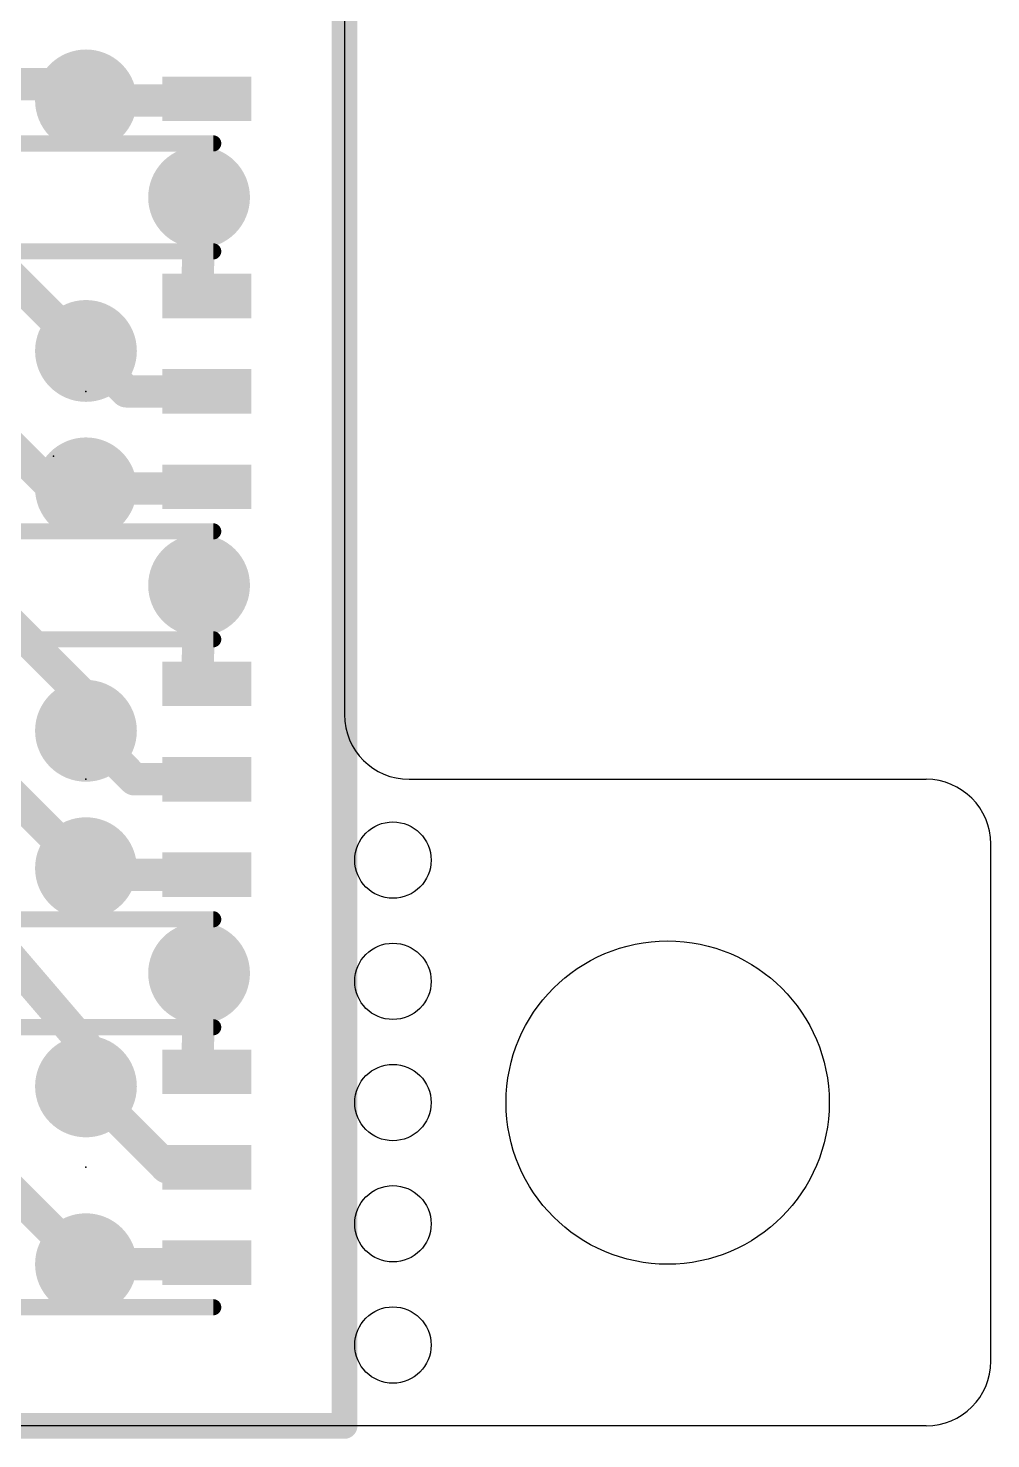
# Model space of a CAD drawing. Extents: x -5.1 to 30.5, y -0.1 to 25.5.
# Drawn here: x 22.91 to 30.48, y -0.1 to 10.98 of the extents above; entities that cross this region are included whole.
import ezdxf

# ---------------------------------------------------------------- set-up
doc = ezdxf.new("R2010")
doc.units = 0
for name, color, linetype in [('1', 12, 'CONTINUOUS'), ('16', 132, 'CONTINUOUS'), ('18', 110, 'CONTINUOUS'), ('20', 53, 'CONTINUOUS'), ('21', 40, 'CONTINUOUS'), ('23', 53, 'CONTINUOUS'), ('24', 53, 'CONTINUOUS')]:
    doc.layers.add(name, color=color, linetype=linetype)

# ---------------------------------------------------------------- blocks, each defined once
blk = doc.blocks.new('RECT')
blk.add_solid([(-0.5, -0.5), (0.5, -0.5), (-0.5, 0.5), (0.5, 0.5)])
blk = doc.blocks.new('ROUNDV')
at = {"const_width": 0.5}
blk.add_lwpolyline([(0, -0.25, 1), (0, 0.25, 1), (0, -0.25)], format="xyb", dxfattribs=at)

msp = doc.modelspace()

# ---------------------------------------------------------------- linework, layer by layer
at = {"layer": '1'}
for points, const_width in [([(25.4, 0), (25.4, 25.4)], 0.2032), ([(23.368, 10.414), (24.306, 10.414)], 0.254), ([(24.306, 10.414), (24.318, 10.426)], 0.254), ([(24.257, 9.652), (24.245, 8.878)], 0.254), ([(24.245, 8.878), (24.318, 8.878)], 0.254), ([(23.368, 8.4455), (23.6855, 8.128)], 0.254), ([(23.6855, 8.128), (24.318, 8.128)], 0.254), ([(23.368, 7.366), (24.306, 7.366)], 0.254), ([(24.306, 7.366), (24.318, 7.378)], 0.254), ([(24.257, 6.604), (24.245, 5.83)], 0.254), ([(24.245, 5.83), (24.318, 5.83)], 0.254), ([(23.368, 5.461), (23.749, 5.08)], 0.254), ([(23.749, 5.08), (24.318, 5.08)], 0.254), ([(23.368, 4.3815), (23.356, 4.33)], 0.254), ([(23.356, 4.33), (24.318, 4.33)], 0.254), ([(24.257, 3.556), (24.245, 2.782)], 0.254), ([(24.245, 2.782), (24.318, 2.782)], 0.254), ([(23.368, 2.667), (24.003, 2.032)], 0.254), ([(24.003, 2.032), (24.318, 2.032)], 0.254), ([(23.368, 1.27), (24.306, 1.27)], 0.254), ([(24.306, 1.27), (24.318, 1.282)], 0.254), ([(0, 0), (25.4, 0)], 0.2032)]:
    msp.add_lwpolyline(points, dxfattribs=dict(at, const_width=const_width))
for points, const_width in [([(23.368, 10.4775, 1), (23.368, 10.3505)], 0.127), ([(24.3629, 10.3811, 1), (24.2731, 10.4709)], 0.127), ([(24.306, 10.3505, 1), (24.306, 10.4775)], 0.127), ([(24.2611, 10.4589, 1), (24.3509, 10.3691)], 0.127), ([(24.3205, 9.651, 1), (24.1935, 9.653)], 0.127), ([(24.245, 8.9415, 1), (24.245, 8.8145)], 0.127), ([(24.318, 8.8145, 1), (24.318, 8.9415)], 0.127), ([(24.1815, 8.879, 1), (24.3085, 8.877)], 0.127), ([(23.4129, 8.4904, 1), (23.3231, 8.4006)], 0.127), ([(23.6855, 8.1915, 1), (23.6855, 8.0645)], 0.127), ([(23.6406, 8.0831, 1), (23.7304, 8.1729)], 0.127), ([(24.318, 8.0645, 1), (24.318, 8.1915)], 0.127), ([(23.368, 7.4295, 1), (23.368, 7.3025)], 0.127), ([(24.2611, 7.4109, 1), (24.3509, 7.3211)], 0.127), ([(24.3629, 7.3331, 1), (24.2731, 7.4229)], 0.127), ([(24.306, 7.3025, 1), (24.306, 7.4295)], 0.127), ([(24.3205, 6.603, 1), (24.1935, 6.605)], 0.127), ([(24.245, 5.8935, 1), (24.245, 5.7665)], 0.127), ([(24.1815, 5.831, 1), (24.3085, 5.829)], 0.127), ([(24.318, 5.7665, 1), (24.318, 5.8935)], 0.127), ([(23.4129, 5.5059, 1), (23.3231, 5.4161)], 0.127), ([(23.749, 5.1435, 1), (23.749, 5.0165)], 0.127), ([(23.7041, 5.0351, 1), (23.7939, 5.1249)], 0.127), ([(24.318, 5.0165, 1), (24.318, 5.1435)], 0.127), ([(23.356, 4.3935, 1), (23.356, 4.2665)], 0.127), ([(23.4298, 4.3671, 1), (23.3062, 4.3959)], 0.127), ([(24.318, 4.2665, 1), (24.318, 4.3935)], 0.127), ([(23.2942, 4.3444, 1), (23.4178, 4.3156)], 0.127), ([(24.3205, 3.555, 1), (24.1935, 3.557)], 0.127), ([(24.245, 2.8455, 1), (24.245, 2.7185)], 0.127), ([(24.318, 2.7185, 1), (24.318, 2.8455)], 0.127), ([(23.4129, 2.7119, 1), (23.3231, 2.6221)], 0.127), ([(24.1815, 2.783, 1), (24.3085, 2.781)], 0.127), ([(24.003, 2.0955, 1), (24.003, 1.9685)], 0.127), ([(23.9581, 1.9871, 1), (24.0479, 2.0769)], 0.127), ([(24.318, 1.9685, 1), (24.318, 2.0955)], 0.127), ([(23.368, 1.3335, 1), (23.368, 1.2065)], 0.127), ([(24.2611, 1.3149, 1), (24.3509, 1.2251)], 0.127), ([(24.3629, 1.2371, 1), (24.2731, 1.3269)], 0.127), ([(24.306, 1.2065, 1), (24.306, 1.3335)], 0.127), ([(25.3492, 0, 1), (25.4508, 0)], 0.1016), ([(25.4, -0.0508, 1), (25.4, 0.0508)], 0.1016)]:
    msp.add_lwpolyline(points, format="xyb", dxfattribs=dict(at, const_width=const_width))
at = {"layer": '16'}
for points, const_width in [([(25.4, 25.4), (25.4, 0)], 0.2032), ([(22.733, 10.541), (23.241, 10.541)], 0.254), ([(23.241, 10.541), (23.368, 10.414)], 0.254), ([(21.59, 10.2235), (23.368, 8.4455)], 0.254), ([(22.606, 7.874), (23.114, 7.366)], 0.254), ([(21.5265, 7.5565), (23.368, 5.715)], 0.254), ([(23.114, 7.366), (23.368, 7.366)], 0.254), ([(23.368, 5.715), (23.368, 5.461)], 0.254), ([(22.606, 5.1435), (23.368, 4.3815)], 0.254), ([(22.225, 4.318), (23.368, 2.9845)], 0.254), ([(23.368, 2.9845), (23.368, 2.667)], 0.254), ([(22.606, 2.032), (23.368, 1.27)], 0.254), ([(25.4, 0), (0, 0)], 0.2032)]:
    msp.add_lwpolyline(points, dxfattribs=dict(at, const_width=const_width))
for points, const_width in [([(23.2859, 10.5859, 1), (23.1961, 10.4961)], 0.127), ([(23.241, 10.4775, 1), (23.241, 10.6045)], 0.127), ([(23.3231, 10.3691, 1), (23.4129, 10.4589)], 0.127), ([(23.3231, 8.4006, 1), (23.4129, 8.4904)], 0.127), ([(23.114, 7.4295, 1), (23.114, 7.3025)], 0.127), ([(23.0691, 7.3211, 1), (23.1589, 7.4109)], 0.127), ([(23.368, 7.3025, 1), (23.368, 7.4295)], 0.127), ([(23.4315, 5.715, 1), (23.3045, 5.715)], 0.127), ([(23.3231, 5.6701, 1), (23.4129, 5.7599)], 0.127), ([(23.3045, 5.461, 1), (23.4315, 5.461)], 0.127), ([(23.3231, 4.3366, 1), (23.4129, 4.4264)], 0.127), ([(23.4315, 2.9845, 1), (23.3045, 2.9845)], 0.127), ([(23.3198, 2.9432, 1), (23.4162, 3.0258)], 0.127), ([(23.3045, 2.667, 1), (23.4315, 2.667)], 0.127), ([(23.3231, 1.2251, 1), (23.4129, 1.3149)], 0.127), ([(25.3492, 0, 1), (25.4508, 0)], 0.1016), ([(25.4, -0.0508, 1), (25.4, 0.0508)], 0.1016)]:
    msp.add_lwpolyline(points, format="xyb", dxfattribs=dict(at, const_width=const_width))
at = {"layer": '20'}
for p, q in [((25.4, 19.812), (25.4, 5.588)), ((25.908, 5.08), (29.972, 5.08)), ((30.48, 0.508), (30.48, 4.572)), ((29.972, 0), (-4.572, 0))]:
    msp.add_line(p, q, dxfattribs=at)
for centre, radius in [((25.781, 4.445), 0.3), ((25.781, 3.4925), 0.3), ((27.94, 2.54), 1.27), ((25.781, 2.54), 0.3), ((25.781, 1.5875), 0.3), ((25.781, 0.635), 0.3)]:
    msp.add_circle(centre, radius, dxfattribs=at)
for centre, start, end in [((25.908, 5.588), 180, 270), ((29.972, 4.572), 0, 90), ((29.972, 0.508), 270, 0)]:
    msp.add_arc(centre, 0.508, start, end, dxfattribs=at)
at = {"layer": '21', "const_width": 0.127}
for points in [[(24.368, 10.076), (22.368, 10.076)], [(24.368, 9.228), (22.368, 9.228)], [(24.368, 7.028), (22.368, 7.028)], [(24.368, 6.18), (22.368, 6.18)], [(24.368, 3.98), (22.368, 3.98)], [(24.368, 3.132), (22.368, 3.132)], [(24.368, 0.932), (22.368, 0.932)]]:
    msp.add_lwpolyline(points, dxfattribs=at)
at = {"layer": '21', "const_width": 0.0635}
for points in [[(24.368, 10.0442, 1), (24.368, 10.1078)], [(24.368, 9.1962, 1), (24.368, 9.2598)], [(24.368, 6.9963, 1), (24.368, 7.0598)], [(24.368, 6.1483, 1), (24.368, 6.2118)], [(24.368, 3.9482, 1), (24.368, 4.0118)], [(24.368, 3.1002, 1), (24.368, 3.1638)], [(24.368, 0.9002, 1), (24.368, 0.9638)]]:
    msp.add_lwpolyline(points, format="xyb", dxfattribs=at)
at = {"layer": '23'}
for p in [(23.368, 8.128), (23.368, 5.08), (23.368, 2.032)]:
    msp.add_point(p, dxfattribs=at)
at = {"layer": '24'}
msp.add_point((23.114, 7.62), dxfattribs=at)

# ---------------------------------------------------------------- block references
at = {"layer": '1', "xscale": 0.7, "yscale": 0.35, "rotation": 180}
for p in [(24.318, 10.426), (24.318, 8.878), (24.318, 8.128), (24.318, 7.378), (24.318, 5.83), (24.318, 5.08), (24.318, 4.33), (24.318, 2.782), (24.318, 2.032), (24.318, 1.282)]:
    msp.add_blockref('RECT', p, dxfattribs=at)
at = {"layer": '18', "xscale": 0.8001, "yscale": 0.8001}
for p in [(23.368, 10.414), (23.368, 10.414), (24.257, 9.652), (24.257, 9.652), (23.368, 8.4455), (23.368, 8.4455), (23.368, 7.366), (23.368, 7.366), (24.257, 6.604), (24.257, 6.604), (23.368, 5.461), (23.368, 5.461), (23.368, 4.3815), (23.368, 4.3815), (24.257, 3.556), (24.257, 3.556), (23.368, 2.667), (23.368, 2.667), (23.368, 1.27), (23.368, 1.27)]:
    msp.add_blockref('ROUNDV', p, dxfattribs=at)

doc.saveas('drawing.dxf')
